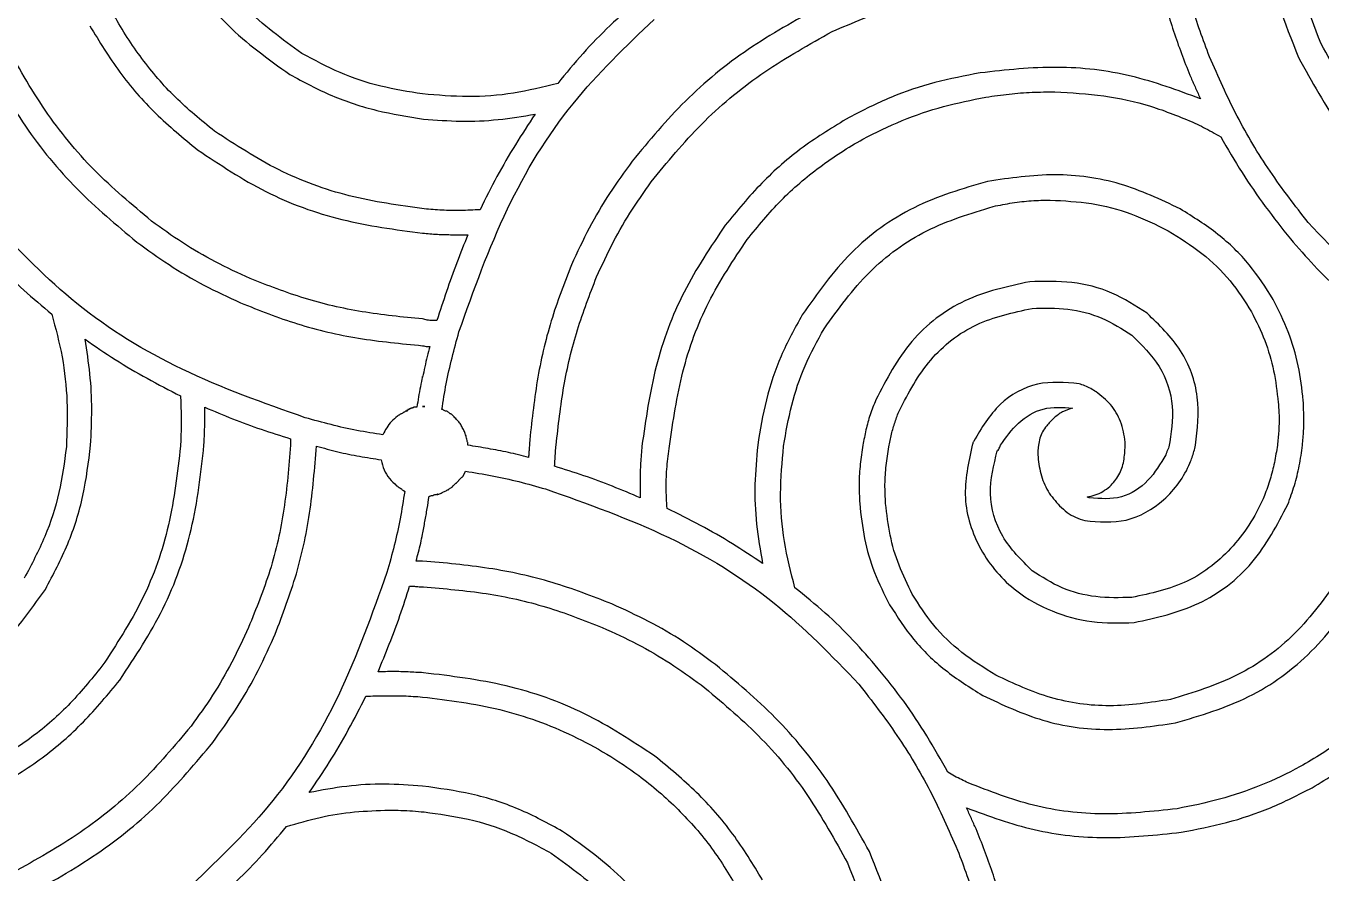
# Model space of a CAD drawing. Extents: x 0 to 371, y 0 to 260.
# Drawn here: x 301.25 to 343.59, y 137.81 to 165.5 of the extents above; entities that cross this region are included whole.
import ezdxf

# ---------------------------------------------------------------- set-up
doc = ezdxf.new("R2010")
doc.units = 0
doc.layers.add('Layer_1', color=7, linetype='CONTINUOUS')

msp = doc.modelspace()

# ---------------------------------------------------------------- linework, layer by layer
at = {"layer": 'Layer_1', "color": 7}
for points in [[(334.885502, 163.340108)], [(334.736145, 159.803888)], [(307.101659, 153.034793)], [(313.691954, 152.916972)], [(314.219057, 153.061664), (314.298644, 153.061664), (314.219057, 153.061664)], [(310.753121, 151.765103)], [(314.719278, 150.194655)], [(313.795829, 147.187605)], [(313.293015, 143.605911)], [(313.133842, 139.865571)]]:
    msp.add_lwpolyline(points, close=True, dxfattribs=at)
for points in [[(314.219057, 154.014061), (314.219057, 154.040416)], [(313.875416, 153.008438), (313.848534, 153.008438)], [(314.03406, 153.034793), (313.980826, 153.034793), (313.954474, 153.034793), (313.928121, 153.034793)], [(314.880515, 152.955728), (314.854163, 152.955728)], [(315.251038, 152.7175), (315.171451, 152.797081)], [(309.906666, 152.003331), (309.906666, 151.791458)], [(315.700618, 151.791458), (315.700618, 151.844168)], [(337.185102, 151.765103), (337.185102, 151.897395)], [(315.409682, 150.653543), (315.489269, 150.733125)], [(315.541974, 150.785835), (315.62156, 150.944998), (315.62156, 150.944998)], [(315.039159, 150.33625), (315.066041, 150.33625)], [(315.224685, 150.468541), (315.303743, 150.548123)], [(314.430935, 150.124377), (314.457288, 150.124377)], [(314.695519, 150.177603), (314.721871, 150.177603)], [(314.219057, 148.00771), (314.007708, 148.00771)]]:
    msp.add_lwpolyline(points, dxfattribs=at)
for points, knots in [([(343.587807, 164.914688), (343.15978, 166.017376), (342.278472, 168.287812), (341.958277, 172.017907), (342.356261, 174.494428), (342.555826, 175.736249)], [0, 0, 0, 0, 3.536436, 7.281531, 11.048228, 11.048228, 11.048228, 11.048228]), ([(341.629784, 175.498021), (341.45462, 174.234799), (341.104922, 171.712898), (341.490679, 167.918044), (342.401646, 165.599388), (342.847291, 164.465103)], [0, 0, 0, 0, 3.819313, 7.624886, 11.269527, 11.269527, 11.269527, 11.269527]), ([(307.419477, 162.057498), (306.980915, 162.414932), (306.11022, 163.124563), (305.017039, 164.411996), (304.149599, 165.749051), (303.504316, 167.11522), (303.041908, 168.46532), (302.855913, 169.396913), (302.762916, 169.862706)], [0, 0, 0, 0, 1.694249, 3.363668, 5.041545, 6.462668, 7.886398, 9.310103, 9.310103, 9.310103, 9.310103]), ([(305.514159, 169.968126), (305.756222, 169.151047), (306.238541, 167.522985), (307.778637, 165.406537), (309.173303, 164.412911), (309.879784, 163.909581)], [0, 0, 0, 0, 2.544135, 5.069289, 7.661578, 7.661578, 7.661578, 7.661578]), ([(310.276659, 164.597394), (309.63493, 165.061066), (308.36752, 165.976813), (306.961325, 167.904225), (306.508469, 169.385211), (306.281557, 170.127289)], [0, 0, 0, 0, 2.366487, 4.673791, 6.990992, 6.990992, 6.990992, 6.990992]), ([(339.936874, 164.491458), (339.731104, 165.045939), (339.311591, 166.17638), (338.892924, 167.980108), (338.743152, 169.226275), (338.666662, 169.862706)], [0, 0, 0, 0, 1.773057, 3.614801, 5.537177, 5.537177, 5.537177, 5.537177]), ([(327.606868, 165.311563), (328.277488, 165.598605), (329.652149, 166.186996), (331.89635, 166.670409), (333.446038, 166.755267), (334.231796, 166.798294)], [0, 0, 0, 0, 2.184859, 4.478604, 6.837891, 6.837891, 6.837891, 6.837891]), ([(321.283749, 166.343541), (320.968849, 166.069174), (320.334253, 165.51626), (319.450064, 164.60438), (318.909224, 163.947597), (318.637916, 163.618127)], [0, 0, 0, 0, 1.252638, 2.524357, 3.804463, 3.804463, 3.804463, 3.804463]), ([(327.18364, 166.105313), (326.396332, 165.668151), (324.833714, 164.800491), (322.755583, 163.107852), (321.630469, 161.751589), (321.071871, 161.07823)], [0, 0, 0, 0, 2.69884, 5.356549, 7.977116, 7.977116, 7.977116, 7.977116]), ([(338.454784, 166.343541), (338.527236, 166.096493), (338.672285, 165.6019), (338.914851, 164.867611), (339.10222, 164.387269), (339.195829, 164.147293)], [0, 0, 0, 0, 0.772356, 1.546262, 2.318911, 2.318911, 2.318911, 2.318911]), ([(315.409682, 155.495625), (315.891713, 156.856125), (316.82484, 159.489814), (318.960369, 163.00879), (320.862585, 164.826172), (321.786034, 165.708438)], [0, 0, 0, 0, 4.325799, 8.373985, 12.193381, 12.193381, 12.193381, 12.193381]), ([(303.344788, 165.497081), (303.656133, 164.984485), (304.277721, 163.961105), (305.471193, 162.598632), (306.397922, 161.833514), (306.863958, 161.44875)], [0, 0, 0, 0, 1.797007, 3.587658, 5.399076, 5.399076, 5.399076, 5.399076]), ([(321.786034, 160.522708), (322.318542, 161.162872), (323.392392, 162.453822), (325.374129, 164.061589), (326.859548, 164.893184), (327.606868, 165.311563)], [0, 0, 0, 0, 2.494016, 5.029417, 7.596492, 7.596492, 7.596492, 7.596492]), ([(305.355515, 159.12021), (304.716026, 159.657335), (303.429632, 160.737814), (301.816112, 162.713237), (300.984842, 164.195417), (300.566663, 164.941043)], [0, 0, 0, 0, 2.501839, 5.032693, 7.594724, 7.594724, 7.594724, 7.594724]), ([(348.376659, 159.093855), (347.73717, 159.63098), (346.450776, 160.711459), (344.837256, 162.686882), (344.005986, 164.169062), (343.587807, 164.914688)], [0, 0, 0, 0, 2.501839, 5.032693, 7.594724, 7.594724, 7.594724, 7.594724]), ([(299.8525, 164.544168), (300.291479, 163.756626), (301.162874, 162.193321), (302.861106, 160.121487), (304.210995, 158.99188), (304.879583, 158.432396)], [0, 0, 0, 0, 2.701851, 5.363294, 7.97507, 7.97507, 7.97507, 7.97507]), ([(314.219057, 163.274478), (313.760161, 163.347014), (312.839968, 163.492467), (311.506845, 163.934595), (310.686118, 164.376786), (310.276659, 164.597394)], [0, 0, 0, 0, 1.392508, 2.792301, 4.185936, 4.185936, 4.185936, 4.185936]), ([(343.164579, 159.0675), (342.739167, 159.618343), (341.885016, 160.724337), (340.799555, 162.543064), (340.226219, 163.837963), (339.936874, 164.491458)], [0, 0, 0, 0, 2.086878, 4.190078, 6.332926, 6.332926, 6.332926, 6.332926]), ([(342.847291, 164.465103), (343.28627, 163.677561), (344.157665, 162.114256), (345.855898, 160.042422), (347.205787, 158.912815), (347.874374, 158.353331)], [0, 0, 0, 0, 2.701851, 5.363294, 7.97507, 7.97507, 7.97507, 7.97507]), ([(309.879784, 163.909581), (310.332949, 163.66602), (311.240211, 163.178395), (312.718029, 162.697873), (313.73611, 162.535567), (314.245409, 162.454373)], [0, 0, 0, 0, 1.541296, 3.085767, 4.63181, 4.63181, 4.63181, 4.63181]), ([(332.448954, 163.962291), (331.950595, 163.867183), (330.956336, 163.677437), (329.511808, 163.195382), (328.612432, 162.736458), (328.162916, 162.507083)], [0, 0, 0, 0, 1.521204, 3.034896, 4.547432, 4.547432, 4.547432, 4.547432]), ([(339.645409, 163.115831), (338.898764, 163.391468), (337.388761, 163.948912), (334.929691, 164.236925), (333.285079, 164.054856), (332.448954, 163.962291)], [0, 0, 0, 0, 2.38238, 4.818087, 7.337059, 7.337059, 7.337059, 7.337059]), ([(339.195829, 164.147293), (339.241753, 164.032353), (339.334155, 163.801081), (339.48741, 163.458617), (339.592626, 163.230347), (339.645409, 163.115831)], [0, 0, 0, 0, 0.371288, 0.747068, 1.125364, 1.125364, 1.125364, 1.125364]), ([(318.637916, 163.618127), (318.156776, 163.49813), (317.194748, 163.258199), (315.70278, 163.147623), (314.714085, 163.232154), (314.219057, 163.274478)], [0, 0, 0, 0, 1.485886, 2.970996, 4.460205, 4.460205, 4.460205, 4.460205]), ([(324.828743, 158.511978), (325.186218, 158.950545), (325.895951, 159.82128), (327.183622, 160.914387), (328.520762, 161.78179), (329.886815, 162.427117), (331.23673, 162.889566), (332.168202, 163.075548), (332.633951, 163.168541)], [0, 0, 0, 0, 1.694337, 3.363945, 5.041935, 6.462936, 7.88643, 9.310003, 9.310003, 9.310003, 9.310003]), ([(332.633951, 163.168541), (332.886197, 163.205346), (333.38693, 163.278408), (334.139107, 163.336183), (334.637866, 163.338806), (334.885502, 163.340108)], [0, 0, 0, 0, 0.764627, 1.517858, 2.260628, 2.260628, 2.260628, 2.260628]), ([(334.885502, 163.340108), (335.419082, 163.312233), (336.475106, 163.257066), (338.021601, 162.917754), (338.982776, 162.519824), (339.460412, 162.322081)], [0, 0, 0, 0, 1.601453, 3.169482, 4.718373, 4.718373, 4.718373, 4.718373]), ([(314.245409, 162.454373), (314.65274, 162.422637), (315.467121, 162.359188), (316.692691, 162.411567), (317.496135, 162.545979), (317.896871, 162.613019)], [0, 0, 0, 0, 1.225053, 2.44926, 3.667472, 3.667472, 3.667472, 3.667472]), ([(317.896871, 162.613019), (317.679538, 162.282412), (317.24236, 161.617377), (316.637562, 160.577184), (316.278444, 159.854748), (316.097493, 159.49073)], [0, 0, 0, 0, 1.186836, 2.387386, 3.606692, 3.606692, 3.606692, 3.606692]), ([(328.162916, 162.507083), (327.650319, 162.195738), (326.62694, 161.574151), (325.264463, 160.380682), (324.499344, 159.453954), (324.114579, 158.987918)], [0, 0, 0, 0, 1.797008, 3.587658, 5.399077, 5.399077, 5.399077, 5.399077]), ([(339.460412, 162.322081), (339.55564, 162.276343), (339.746153, 162.18484), (340.024943, 162.028259), (340.212116, 161.924504), (340.306867, 161.87198)], [0, 0, 0, 0, 0.31684, 0.633875, 0.958906, 0.958906, 0.958906, 0.958906]), ([(314.272291, 159.517085), (313.450792, 159.631178), (311.814513, 159.85843), (309.474435, 160.713706), (308.10252, 161.610838), (307.419477, 162.057498)], [0, 0, 0, 0, 2.48431, 4.948301, 7.391439, 7.391439, 7.391439, 7.391439]), ([(340.306867, 161.87198), (340.533994, 161.480968), (340.986628, 160.701729), (341.749425, 159.589456), (342.305512, 158.887993), (342.582707, 158.538333)], [0, 0, 0, 0, 1.356264, 2.702864, 4.041269, 4.041269, 4.041269, 4.041269]), ([(306.863958, 161.44875), (307.592395, 160.9633), (309.054813, 159.988705), (311.571459, 159.072712), (313.332144, 158.840372), (314.219057, 158.723335)], [0, 0, 0, 0, 2.619891, 5.259719, 7.939247, 7.939247, 7.939247, 7.939247]), ([(321.071871, 161.07823), (320.820303, 160.730596), (320.311084, 160.026923), (319.6462, 158.893698), (319.274215, 158.093522), (319.087496, 157.691873)], [0, 0, 0, 0, 1.286898, 2.604908, 3.933251, 3.933251, 3.933251, 3.933251]), ([(319.907598, 157.294998), (320.083482, 157.676893), (320.433375, 158.436613), (321.062557, 159.5169), (321.545745, 160.188648), (321.786034, 160.522708)], [0, 0, 0, 0, 1.260922, 2.508408, 3.742494, 3.742494, 3.742494, 3.742494]), ([(338.983951, 159.517085), (338.340077, 159.820846), (337.044429, 160.432094), (334.8598, 160.733584), (333.417296, 160.523237), (332.687185, 160.416771)], [0, 0, 0, 0, 2.127628, 4.281359, 6.488658, 6.488658, 6.488658, 6.488658]), ([(332.687185, 160.416771), (331.868407, 160.174517), (330.237167, 159.691877), (328.113836, 158.157496), (327.126892, 156.758271), (326.628121, 156.051146)], [0, 0, 0, 0, 2.549795, 5.079919, 7.66497, 7.66497, 7.66497, 7.66497]), ([(327.342284, 155.601561), (327.805956, 156.243291), (328.721704, 157.510702), (330.649117, 158.916898), (332.130104, 159.369754), (332.872182, 159.596666)], [0, 0, 0, 0, 2.366487, 4.673793, 6.990996, 6.990996, 6.990996, 6.990996]), ([(332.872182, 159.596666), (333.078786, 159.638656), (333.489956, 159.72222), (334.113635, 159.79145), (334.529244, 159.799754), (334.736145, 159.803888)], [0, 0, 0, 0, 0.632296, 1.258351, 1.878988, 1.878988, 1.878988, 1.878988]), ([(334.736145, 159.803888), (335.18594, 159.780402), (336.081106, 159.733661), (337.390175, 159.395852), (338.188486, 159.000375), (338.587076, 158.802916)], [0, 0, 0, 0, 1.349255, 2.685238, 4.017439, 4.017439, 4.017439, 4.017439]), ([(316.097493, 159.49073), (315.886924, 159.478262), (315.471858, 159.453687), (314.862155, 159.468676), (314.465171, 159.501256), (314.272291, 159.517085)], [0, 0, 0, 0, 0.63259, 1.246939, 1.827502, 1.827502, 1.827502, 1.827502]), ([(342.026659, 156.553958), (341.777869, 156.942303), (341.271426, 157.732828), (340.228194, 158.736765), (339.403955, 159.253681), (338.983951, 159.517085)], [0, 0, 0, 0, 1.380369, 2.809918, 4.295238, 4.295238, 4.295238, 4.295238]), ([(310.382599, 152.691145), (309.022098, 153.173176), (306.38841, 154.106303), (302.869435, 156.241834), (301.052054, 158.14405), (300.169788, 159.0675)], [0, 0, 0, 0, 4.325799, 8.373984, 12.193381, 12.193381, 12.193381, 12.193381]), ([(308.583749, 157.241771), (308.201813, 157.417661), (307.441981, 157.76758), (306.36148, 158.396695), (305.689618, 158.879915), (305.355515, 159.12021)], [0, 0, 0, 0, 1.261045, 2.508749, 3.742947, 3.742947, 3.742947, 3.742947]), ([(324.114579, 158.987918), (323.635854, 158.274462), (322.672678, 156.839016), (321.76064, 154.368036), (321.513537, 152.636605), (321.389159, 151.765103)], [0, 0, 0, 0, 2.571407, 5.173575, 7.810765, 7.810765, 7.810765, 7.810765]), ([(338.587076, 158.802916), (338.964906, 158.567539), (339.70536, 158.106259), (340.640971, 157.210065), (341.091727, 156.503258), (341.312496, 156.157083)], [0, 0, 0, 0, 1.333713, 2.613748, 3.842469, 3.842469, 3.842469, 3.842469]), ([(353.37739, 152.691145), (352.01689, 153.173176), (349.383201, 154.106303), (345.864226, 156.241834), (344.046845, 158.14405), (343.164579, 159.0675)], [0, 0, 0, 0, 4.325799, 8.373984, 12.193381, 12.193381, 12.193381, 12.193381]), ([(299.561035, 158.564688), (299.815591, 158.269478), (300.327915, 157.675335), (301.180214, 156.846637), (301.792312, 156.335604), (302.101458, 156.077502)], [0, 0, 0, 0, 1.169027, 2.352798, 3.56077, 3.56077, 3.56077, 3.56077]), ([(304.879583, 158.432396), (305.227216, 158.180828), (305.930887, 157.67161), (307.064109, 157.006725), (307.864283, 156.63474), (308.265932, 156.448021)], [0, 0, 0, 0, 1.286896, 2.604903, 3.933244, 3.933244, 3.933244, 3.933244]), ([(314.219057, 158.723335), (314.380305, 158.709093), (314.706289, 158.680302), (315.20086, 158.671016), (315.533396, 158.670755), (315.700618, 158.670625)], [0, 0, 0, 0, 0.485488, 0.981473, 1.483178, 1.483178, 1.483178, 1.483178]), ([(315.700618, 158.670625), (315.577313, 158.365254), (315.330008, 157.752792), (314.995036, 156.816352), (314.789088, 156.184067), (314.685703, 155.86666)], [0, 0, 0, 0, 0.987898, 1.981365, 2.982812, 2.982812, 2.982812, 2.982812]), ([(322.288848, 151.765103), (322.407675, 152.58119), (322.643124, 154.198227), (323.48776, 156.507146), (324.383521, 157.846351), (324.828743, 158.511978)], [0, 0, 0, 0, 2.47089, 4.895948, 7.292381, 7.292381, 7.292381, 7.292381]), ([(342.582707, 158.538333), (342.837224, 158.243129), (343.349448, 157.649022), (344.201493, 156.820244), (344.813494, 156.309242), (345.122601, 156.051146)], [0, 0, 0, 0, 1.168936, 2.352525, 3.560392, 3.560392, 3.560392, 3.560392]), ([(319.087496, 157.691873), (318.851921, 157.0836), (318.374193, 155.850066), (317.924813, 153.881851), (317.783517, 152.529746), (317.711874, 151.844168)], [0, 0, 0, 0, 1.955079, 3.964759, 6.031876, 6.031876, 6.031876, 6.031876]), ([(314.219057, 155.918855), (313.557673, 155.983503), (312.251908, 156.111137), (310.355159, 156.548635), (309.167872, 157.01321), (308.583749, 157.241771)], [0, 0, 0, 0, 1.992575, 3.933927, 5.81399, 5.81399, 5.81399, 5.81399]), ([(318.584682, 151.791458), (318.656399, 152.43558), (318.798113, 153.708379), (319.236782, 155.558426), (319.686191, 156.72183), (319.907598, 157.294998)], [0, 0, 0, 0, 1.943386, 3.84017, 5.682105, 5.682105, 5.682105, 5.682105]), ([(334.062807, 157.135835), (333.338563, 156.979392), (331.898013, 156.66822), (330.066529, 155.265124), (329.382743, 153.943661), (329.035723, 153.273021)], [0, 0, 0, 0, 2.205182, 4.386198, 6.633616, 6.633616, 6.633616, 6.633616]), ([(337.899265, 156.104373), (337.525505, 156.346377), (336.773628, 156.833208), (335.435856, 157.174787), (334.524709, 157.148939), (334.062807, 157.135835)], [0, 0, 0, 0, 1.329544, 2.674592, 4.057536, 4.057536, 4.057536, 4.057536]), ([(308.265932, 156.448021), (308.880924, 156.203385), (310.133433, 155.705151), (312.138932, 155.244204), (313.520331, 155.112604), (314.219057, 155.046039)], [0, 0, 0, 0, 1.983616, 4.039886, 6.144507, 6.144507, 6.144507, 6.144507]), ([(329.803121, 152.929373), (330.10609, 153.505465), (330.704002, 154.642387), (332.274461, 155.864873), (333.51888, 156.130119), (334.142393, 156.263019)], [0, 0, 0, 0, 1.939308, 3.827233, 5.723084, 5.723084, 5.723084, 5.723084]), ([(334.142393, 156.263019), (334.534254, 156.272452), (335.306912, 156.291052), (336.440047, 156.001917), (337.079011, 155.592893), (337.396451, 155.389688)], [0, 0, 0, 0, 1.173203, 2.313282, 3.438883, 3.438883, 3.438883, 3.438883]), ([(343.005935, 153.246666), (342.962178, 153.630533), (342.874843, 154.396702), (342.537429, 155.512173), (342.197394, 156.20572), (342.026659, 156.553958)], [0, 0, 0, 0, 1.157469, 2.310221, 3.472748, 3.472748, 3.472748, 3.472748]), ([(302.101458, 156.077502), (302.22509, 155.612982), (302.473735, 154.678753), (302.630716, 153.217438), (302.595297, 152.235278), (302.57739, 151.738748)], [0, 0, 0, 0, 1.440707, 2.897516, 4.387021, 4.387021, 4.387021, 4.387021]), ([(314.685703, 155.86666), (314.633885, 155.866797), (314.530039, 155.867069), (314.37249, 155.877305), (314.270588, 155.9049), (314.219057, 155.918855)], [0, 0, 0, 0, 0.155544, 0.311722, 0.471492, 0.471492, 0.471492, 0.471492]), ([(326.628121, 156.051146), (326.384774, 155.609178), (325.898772, 154.726499), (325.41552, 153.284431), (325.253889, 152.289778), (325.172913, 151.791458)], [0, 0, 0, 0, 1.511541, 3.018784, 4.532059, 4.532059, 4.532059, 4.532059]), ([(339.486765, 151.791458), (339.545084, 152.318558), (339.662842, 153.382884), (339.087311, 154.967645), (338.297986, 155.722875), (337.899265, 156.104373)], [0, 0, 0, 0, 1.577662, 3.185635, 4.827022, 4.827022, 4.827022, 4.827022]), ([(341.312496, 156.157083), (341.465671, 155.846121), (341.770404, 155.227482), (342.066301, 154.226617), (342.145786, 153.539925), (342.185832, 153.193956)], [0, 0, 0, 0, 1.038791, 2.066606, 3.110242, 3.110242, 3.110242, 3.110242]), ([(314.854163, 152.955728), (314.896452, 153.238634), (314.981526, 153.807765), (315.178619, 154.653237), (315.332412, 155.213921), (315.409682, 155.495625)], [0, 0, 0, 0, 0.857836, 1.725739, 2.602111, 2.602111, 2.602111, 2.602111]), ([(326.019368, 151.765103), (326.097066, 152.212686), (326.25239, 153.107435), (326.685862, 154.40699), (327.123449, 155.203321), (327.342284, 155.601561)], [0, 0, 0, 0, 1.361992, 2.72271, 4.08394, 4.08394, 4.08394, 4.08394]), ([(337.396451, 155.389688), (337.725358, 155.069118), (338.382384, 154.428747), (338.831863, 153.076532), (338.686068, 152.181454), (338.613957, 151.738748)], [0, 0, 0, 0, 1.365455, 2.727631, 4.060704, 4.060704, 4.060704, 4.060704]), ([(303.37114, 151.791458), (303.388674, 152.181008), (303.423669, 152.958482), (303.367481, 154.119636), (303.246245, 154.880308), (303.186144, 155.257396)], [0, 0, 0, 0, 1.169544, 2.334211, 3.479162, 3.479162, 3.479162, 3.479162]), ([(303.186144, 155.257396), (303.51203, 155.032434), (304.170561, 154.577844), (305.217471, 153.96658), (305.942343, 153.593476), (306.307909, 153.405313)], [0, 0, 0, 0, 1.187644, 2.399922, 3.633324, 3.633324, 3.633324, 3.633324]), ([(314.219057, 155.046039), (314.245364, 155.038901), (314.297386, 155.024786), (314.377814, 155.019411), (314.430833, 155.019249), (314.457288, 155.019168)], [0, 0, 0, 0, 0.081581, 0.16132, 0.240729, 0.240729, 0.240729, 0.240729]), ([(314.457288, 155.019168), (314.425244, 154.911162), (314.360485, 154.692882), (314.293178, 154.354805), (314.243901, 154.128273), (314.219057, 154.014061)], [0, 0, 0, 0, 0.337793, 0.682676, 1.033368, 1.033368, 1.033368, 1.033368]), ([(314.219057, 154.040416), (314.194447, 153.92819), (314.145799, 153.70634), (314.086547, 153.370544), (314.051638, 153.147234), (314.03406, 153.034793)], [0, 0, 0, 0, 0.344646, 0.681296, 1.02272, 1.02272, 1.02272, 1.02272]), ([(335.676659, 153.802188), (335.218656, 153.842333), (334.291426, 153.923608), (332.977667, 153.184726), (332.488878, 152.352484), (332.237076, 151.92375)], [0, 0, 0, 0, 1.356337, 2.745907, 4.222353, 4.222353, 4.222353, 4.222353]), ([(336.232707, 153.537605), (336.175429, 153.573199), (336.058026, 153.646156), (335.872318, 153.736645), (335.74091, 153.780665), (335.676659, 153.802188)], [0, 0, 0, 0, 0.202268, 0.414583, 0.617713, 0.617713, 0.617713, 0.617713]), ([(306.307909, 153.405313), (306.314955, 153.220481), (306.328967, 152.852884), (306.329234, 152.305766), (306.314967, 151.944056), (306.307909, 151.765103)], [0, 0, 0, 0, 0.554872, 1.103538, 1.64078, 1.64078, 1.64078, 1.64078]), ([(329.035723, 153.273021), (328.970471, 153.112814), (328.840431, 152.793537), (328.70303, 152.29593), (328.6426, 151.959203), (328.612496, 151.791458)], [0, 0, 0, 0, 0.518626, 1.033568, 1.544745, 1.544745, 1.544745, 1.544745]), ([(337.185102, 151.897395), (337.148347, 152.123596), (337.076919, 152.56319), (336.734524, 153.142814), (336.398684, 153.407027), (336.232707, 153.537605)], [0, 0, 0, 0, 0.68361, 1.328512, 1.958659, 1.958659, 1.958659, 1.958659]), ([(342.979582, 151.791458), (342.993767, 151.950413), (343.022271, 152.269834), (343.026769, 152.755947), (343.012936, 153.081762), (343.005935, 153.246666)], [0, 0, 0, 0, 0.478603, 0.961761, 1.456911, 1.456911, 1.456911, 1.456911]), ([(307.075307, 151.791458), (307.082429, 151.926314), (307.096874, 152.1998), (307.101457, 152.614462), (307.101592, 152.894031), (307.101659, 153.034793)], [0, 0, 0, 0, 0.405088, 0.821518, 1.243819, 1.243819, 1.243819, 1.243819]), ([(307.101659, 153.034793), (307.403788, 152.905884), (308.010822, 152.646879), (308.946701, 152.301993), (309.584953, 152.103422), (309.906666, 152.003331)], [0, 0, 0, 0, 0.98535, 1.979763, 2.99043, 2.99043, 2.99043, 2.99043]), ([(313.848534, 153.008438), (313.842406, 153.001904), (313.832819, 152.991682), (313.814635, 152.980339), (313.791447, 152.986612), (313.780283, 152.96453), (313.762407, 152.953773), (313.738426, 152.961904), (313.74015, 152.935812), (313.726363, 152.929744), (313.710365, 152.930759), (313.719265, 152.911403), (313.707259, 152.901486), (313.687803, 152.896711), (313.690246, 152.908616), (313.690794, 152.912795), (313.693434, 152.920709), (313.683613, 152.907868), (313.675812, 152.903947), (313.655484, 152.903197), (313.639709, 152.880352), (313.608323, 152.870867), (313.583158, 152.847714), (313.550717, 152.827878), (313.51176, 152.819027), (313.479379, 152.799002), (313.453895, 152.776379), (313.423696, 152.764437), (313.407464, 152.750934), (313.398954, 152.743855)], [0, 0, 0, 0, 0.026975, 0.0422, 0.061767, 0.088741, 0.103966, 0.123534, 0.143389, 0.158014, 0.165048, 0.183798, 0.193605, 0.212229, 0.218773, 0.223123, 0.226892, 0.237, 0.247422, 0.259728, 0.292667, 0.322516, 0.355455, 0.393988, 0.435292, 0.473825, 0.506843, 0.536806, 0.569824, 0.569824, 0.569824, 0.569824]), ([(313.691954, 152.916972), (313.694075, 152.91901), (313.698383, 152.923149), (313.704948, 152.928406), (313.723566, 152.929754), (313.702736, 152.929334), (313.69441, 152.924953), (313.692752, 152.919564), (313.691954, 152.916972)], [0, 0, 0, 0, 0.008648, 0.017561, 0.028082, 0.042147, 0.050448, 0.05814, 0.05814, 0.05814, 0.05814]), ([(313.928121, 153.034793), (313.922046, 153.028133), (313.912543, 153.017713), (313.893906, 153.007438), (313.882072, 153.008078), (313.875416, 153.008438)], [0, 0, 0, 0, 0.026975, 0.0422, 0.061767, 0.061767, 0.061767, 0.061767]), ([(315.012807, 152.902502), (314.997106, 152.904039), (314.966363, 152.90705), (314.924247, 152.931768), (314.89586, 152.947321), (314.880515, 152.955728)], [0, 0, 0, 0, 0.046733, 0.091501, 0.144175, 0.144175, 0.144175, 0.144175]), ([(315.171451, 152.797081), (315.16888, 152.799369), (315.160534, 152.806797), (315.144319, 152.819436), (315.112747, 152.820354), (315.091788, 152.853317), (315.055613, 152.878462), (315.028023, 152.893956), (315.012807, 152.902502)], [0, 0, 0, 0, 0.010358, 0.033621, 0.059946, 0.098027, 0.14052, 0.192772, 0.192772, 0.192772, 0.192772]), ([(329.458951, 151.738748), (329.487038, 151.877273), (329.542456, 152.150593), (329.653405, 152.550097), (329.753526, 152.803733), (329.803121, 152.929373)], [0, 0, 0, 0, 0.424009, 0.836601, 1.241602, 1.241602, 1.241602, 1.241602]), ([(333.110412, 151.791458), (333.28918, 152.045568), (333.647337, 152.55467), (334.497854, 153.075624), (335.140009, 153.031029), (335.46531, 153.008438)], [0, 0, 0, 0, 0.929904, 1.863036, 2.821041, 2.821041, 2.821041, 2.821041]), ([(335.46531, 153.008438), (335.354142, 152.971638), (335.131699, 152.898003), (334.847764, 152.686705), (334.69447, 152.512896), (334.618326, 152.426561)], [0, 0, 0, 0, 0.349449, 0.699236, 1.044465, 1.044465, 1.044465, 1.044465]), ([(342.185832, 153.193956), (342.198284, 153.035616), (342.223018, 152.721095), (342.206728, 152.251962), (342.174761, 151.94385), (342.158951, 151.791458)], [0, 0, 0, 0, 0.476166, 0.945834, 1.405464, 1.405464, 1.405464, 1.405464]), ([(312.922493, 152.135623), (312.639587, 152.177912), (312.070456, 152.262986), (311.224985, 152.460081), (310.664302, 152.613874), (310.382599, 152.691145)], [0, 0, 0, 0, 0.857836, 1.725738, 2.602109, 2.602109, 2.602109, 2.602109]), ([(313.398954, 152.743855), (313.332051, 152.687683), (313.198876, 152.575871), (313.038673, 152.367869), (312.961242, 152.213083), (312.922493, 152.135623)], [0, 0, 0, 0, 0.26155, 0.520623, 0.780151, 0.780151, 0.780151, 0.780151]), ([(315.515621, 152.373335), (315.494429, 152.415925), (315.451528, 152.502145), (315.355178, 152.612716), (315.286017, 152.682304), (315.251038, 152.7175)], [0, 0, 0, 0, 0.142151, 0.287778, 0.436809, 0.436809, 0.436809, 0.436809]), ([(334.618326, 152.426561), (334.570864, 152.363745), (334.477313, 152.23993), (334.389884, 152.020992), (334.365878, 151.868532), (334.353742, 151.791458)], [0, 0, 0, 0, 0.235411, 0.464016, 0.697737, 0.697737, 0.697737, 0.697737]), ([(315.700618, 151.844168), (315.698721, 151.855383), (315.694524, 151.880188), (315.680328, 151.914078), (315.667805, 151.990006), (315.643009, 152.099951), (315.589267, 152.242364), (315.540276, 152.329489), (315.515621, 152.373335)], [0, 0, 0, 0, 0.034037, 0.075285, 0.109322, 0.264269, 0.413077, 0.563837, 0.563837, 0.563837, 0.563837]), ([(302.57739, 151.738748), (302.510467, 151.238122), (302.376639, 150.237003), (301.911491, 148.787062), (301.438105, 147.896698), (301.201769, 147.452188)], [0, 0, 0, 0, 1.513457, 3.026512, 4.535004, 4.535004, 4.535004, 4.535004]), ([(301.88958, 147.081668), (302.148782, 147.569767), (302.667184, 148.545961), (303.166018, 150.140964), (303.302653, 151.24038), (303.37114, 151.791458)], [0, 0, 0, 0, 1.655746, 3.311481, 4.975488, 4.975488, 4.975488, 4.975488]), ([(306.307909, 151.765103), (306.208104, 150.900335), (306.009624, 149.180602), (305.150188, 146.714597), (304.209613, 145.281242), (303.741663, 144.568127)], [0, 0, 0, 0, 2.60739, 5.185224, 7.737562, 7.737562, 7.737562, 7.737562]), ([(304.323535, 144.118541), (304.824935, 144.877487), (305.832724, 146.40293), (306.762301, 149.030823), (306.970519, 150.867257), (307.075307, 151.791458)], [0, 0, 0, 0, 2.722229, 5.471545, 8.256934, 8.256934, 8.256934, 8.256934]), ([(309.906666, 151.791458), (309.848767, 151.092892), (309.734305, 149.711863), (309.288625, 147.70203), (308.78045, 146.45276), (308.530515, 145.838333)], [0, 0, 0, 0, 2.101917, 4.155385, 6.142815, 6.142815, 6.142815, 6.142815]), ([(309.350618, 145.494168), (309.602248, 146.144277), (310.11399, 147.466406), (310.575765, 149.579243), (310.693568, 151.031129), (310.753121, 151.765103)], [0, 0, 0, 0, 2.089227, 4.248873, 6.456838, 6.456838, 6.456838, 6.456838]), ([(310.753121, 151.765103), (310.984286, 151.699658), (311.447238, 151.568591), (312.155733, 151.426569), (312.631723, 151.352198), (312.869788, 151.315002)], [0, 0, 0, 0, 0.720513, 1.442967, 2.165843, 2.165843, 2.165843, 2.165843]), ([(317.684993, 151.394583), (317.465096, 151.451118), (317.027727, 151.563566), (316.363419, 151.684854), (315.921213, 151.755978), (315.700618, 151.791458)], [0, 0, 0, 0, 0.680934, 1.354363, 2.024705, 2.024705, 2.024705, 2.024705]), ([(317.711874, 151.844168), (317.710278, 151.793507), (317.707143, 151.694022), (317.689724, 151.544729), (317.686589, 151.445244), (317.684993, 151.394583)], [0, 0, 0, 0, 0.151997, 0.298481, 0.450478, 0.450478, 0.450478, 0.450478]), ([(318.531977, 151.103645), (318.539157, 151.182636), (318.553326, 151.338527), (318.562725, 151.56839), (318.577486, 151.718348), (318.584682, 151.791458)], [0, 0, 0, 0, 0.237922, 0.469539, 0.689887, 0.689887, 0.689887, 0.689887]), ([(321.389159, 151.765103), (321.373339, 151.579671), (321.341569, 151.207287), (321.320348, 150.642088), (321.331049, 150.263082), (321.336454, 150.071666)], [0, 0, 0, 0, 0.558295, 1.121167, 1.695522, 1.695522, 1.695522, 1.695522]), ([(322.209791, 149.727502), (322.197426, 149.956412), (322.172801, 150.412295), (322.19852, 151.094303), (322.258853, 151.542346), (322.288848, 151.765103)], [0, 0, 0, 0, 0.687529, 1.369243, 2.043301, 2.043301, 2.043301, 2.043301]), ([(325.172913, 151.791458), (325.134138, 151.36403), (325.056294, 150.505923), (325.109515, 149.208023), (325.257509, 148.355297), (325.331557, 147.928645)], [0, 0, 0, 0, 1.28672, 2.583227, 3.881496, 3.881496, 3.881496, 3.881496]), ([(326.38989, 147.134895), (326.261112, 147.635994), (326.002909, 148.640714), (325.876508, 150.205106), (325.971649, 151.244023), (326.019368, 151.765103)], [0, 0, 0, 0, 1.550462, 3.108725, 4.676749, 4.676749, 4.676749, 4.676749]), ([(328.612496, 151.791458), (328.580777, 151.586092), (328.516688, 151.171141), (328.474512, 150.533577), (328.495783, 150.104164), (328.506557, 149.886664)], [0, 0, 0, 0, 0.623306, 1.259418, 1.912297, 1.912297, 1.912297, 1.912297]), ([(329.353541, 149.886664), (329.342728, 150.095692), (329.321289, 150.510139), (329.364048, 151.1301), (329.427335, 151.535982), (329.458951, 151.738748)], [0, 0, 0, 0, 0.62747, 1.244105, 1.859682, 1.859682, 1.859682, 1.859682]), ([(332.184371, 151.791458), (332.058632, 151.219301), (331.805335, 150.066714), (332.373306, 148.317624), (333.457927, 147.049926), (334.780569, 146.32979), (336.098768, 145.959162), (337.01288, 145.984262), (337.476037, 145.99698)], [0, 0, 0, 0, 1.731203, 3.487438, 5.285215, 6.609014, 7.955642, 9.338713, 9.338713, 9.338713, 9.338713]), ([(332.237076, 151.92375), (332.22984, 151.91262), (332.213801, 151.887948), (332.204961, 151.840341), (332.191556, 151.808517), (332.184371, 151.791458)], [0, 0, 0, 0, 0.039475, 0.087503, 0.142996, 0.142996, 0.142996, 0.142996]), ([(334.142393, 147.690416), (333.787743, 148.040432), (333.084721, 148.734267), (332.652099, 150.208899), (332.888242, 151.14547), (333.004473, 151.606456)], [0, 0, 0, 0, 1.480056, 2.933913, 4.343137, 4.343137, 4.343137, 4.343137]), ([(333.004473, 151.606456), (333.020448, 151.625767), (333.052123, 151.664059), (333.081837, 151.729465), (333.101251, 151.771582), (333.110412, 151.791458)], [0, 0, 0, 0, 0.074841, 0.148402, 0.214137, 0.214137, 0.214137, 0.214137]), ([(334.353742, 151.791458), (334.346632, 151.756318), (334.332508, 151.686513), (334.327547, 151.579966), (334.327442, 151.509413), (334.32739, 151.474164)], [0, 0, 0, 0, 0.107401, 0.213354, 0.319138, 0.319138, 0.319138, 0.319138]), ([(335.862185, 149.330627), (336.32225, 149.289674), (337.253691, 149.206763), (338.53496, 149.959313), (339.150416, 150.811322), (339.375664, 151.395458), (339.435355, 151.590397), (339.46936, 151.72339), (339.486765, 151.791458)], [0, 0, 0, 0, 1.356338, 2.746027, 4.222582, 4.42197, 4.623, 4.833767, 4.833767, 4.833767, 4.833767]), ([(336.682287, 150.442186), (336.790346, 150.562194), (337.008225, 150.804165), (337.157345, 151.279246), (337.175856, 151.603265), (337.185102, 151.765103)], [0, 0, 0, 0, 0.479683, 0.967183, 1.45365, 1.45365, 1.45365, 1.45365]), ([(342.158951, 151.791458), (342.129455, 151.602056), (342.071204, 151.22801), (341.928775, 150.679334), (341.594143, 149.713773), (340.807636, 148.448671), (339.271198, 147.212737), (338.022226, 146.94915), (337.396451, 146.817085)], [0, 0, 0, 0, 0.574761, 1.135088, 1.697844, 3.637266, 5.525342, 7.421232, 7.421232, 7.421232, 7.421232]), ([(338.613957, 151.738748), (338.603155, 151.709876), (338.580655, 151.649736), (338.54132, 151.563176), (338.51882, 151.503036), (338.508018, 151.474164)], [0, 0, 0, 0, 0.092457, 0.192584, 0.285041, 0.285041, 0.285041, 0.285041]), ([(342.503121, 149.859793), (342.577326, 150.064746), (342.726608, 150.47706), (342.886171, 151.124191), (342.948163, 151.567022), (342.979582, 151.791458)], [0, 0, 0, 0, 0.653634, 1.314955, 1.994566, 1.994566, 1.994566, 1.994566]), ([(312.869788, 151.315002), (312.895724, 151.204534), (312.947057, 150.985893), (313.125428, 150.694086), (313.28998, 150.543934), (313.372602, 150.468541)], [0, 0, 0, 0, 0.338897, 0.670754, 1.005417, 1.005417, 1.005417, 1.005417]), ([(334.32739, 151.474164), (334.350586, 151.26966), (334.397151, 150.85912), (334.632933, 150.273922), (334.906074, 149.962269), (335.042082, 149.807083)], [0, 0, 0, 0, 0.616292, 1.237196, 1.85301, 1.85301, 1.85301, 1.85301]), ([(338.508018, 151.474164), (338.33591, 151.183111), (337.98975, 150.597715), (337.076519, 149.988583), (336.374633, 150.043822), (336.020829, 150.071666)], [0, 0, 0, 0, 1.011102, 2.033624, 3.072954, 3.072954, 3.072954, 3.072954]), ([(315.489269, 150.733125), (315.497267, 150.740067), (315.511198, 150.752158), (315.536338, 150.763451), (315.540173, 150.778685), (315.541974, 150.785835)], [0, 0, 0, 0, 0.032068, 0.055851, 0.07689, 0.07689, 0.07689, 0.07689]), ([(315.62156, 150.944998), (315.913061, 150.897205), (316.498685, 150.80119), (317.373908, 150.609996), (317.950796, 150.445411), (318.241041, 150.362605)], [0, 0, 0, 0, 0.886111, 1.780194, 2.685514, 2.685514, 2.685514, 2.685514]), ([(321.336454, 150.071666), (321.034367, 150.200605), (320.427438, 150.459659), (319.491804, 150.804903), (318.853651, 151.003525), (318.531977, 151.103645)], [0, 0, 0, 0, 0.985275, 1.979534, 2.990112, 2.990112, 2.990112, 2.990112]), ([(313.637185, 150.283539), (313.589581, 149.985816), (313.494569, 149.391588), (313.302904, 148.50758), (313.137659, 147.928252), (313.054784, 147.637706)], [0, 0, 0, 0, 0.904437, 1.805171, 2.71141, 2.71141, 2.71141, 2.71141]), ([(313.372602, 150.468541), (313.390586, 150.457935), (313.427507, 150.436158), (313.475757, 150.394221), (313.526096, 150.369965), (313.557298, 150.338553), (313.578094, 150.31305), (313.611678, 150.31805), (313.611325, 150.300229), (313.618498, 150.287115), (313.630333, 150.28485), (313.637185, 150.283539)], [0, 0, 0, 0, 0.062523, 0.128365, 0.190888, 0.227622, 0.260571, 0.288204, 0.295103, 0.309504, 0.329311, 0.329311, 0.329311, 0.329311]), ([(314.457288, 150.124377), (314.468099, 150.131366), (314.490184, 150.145642), (314.527127, 150.152672), (314.564985, 150.145125), (314.586519, 150.172421), (314.615752, 150.177676), (314.642065, 150.176356), (314.667109, 150.182266), (314.690895, 150.18832), (314.707942, 150.190521), (314.716286, 150.194364), (314.717862, 150.194924), (314.757561, 150.187282), (314.829905, 150.234755), (314.937015, 150.274373), (315.004429, 150.315211), (315.039159, 150.33625)], [0, 0, 0, 0, 0.038244, 0.078122, 0.111485, 0.143755, 0.170927, 0.197321, 0.222858, 0.247337, 0.271454, 0.273268, 0.275068, 0.2763, 0.392815, 0.506537, 0.627381, 0.627381, 0.627381, 0.627381]), ([(315.066041, 150.33625), (315.067302, 150.343143), (315.069481, 150.355048), (315.083023, 150.36187), (315.104515, 150.362872), (315.125713, 150.393899), (315.161781, 150.414998), (315.200024, 150.432093), (315.201341, 150.461337), (315.215419, 150.467606), (315.222418, 150.468313), (315.224685, 150.468541)], [0, 0, 0, 0, 0.019808, 0.034208, 0.041106, 0.083707, 0.131096, 0.173696, 0.193504, 0.207904, 0.214802, 0.214802, 0.214802, 0.214802]), ([(315.303743, 150.548123), (315.310881, 150.549989), (315.326091, 150.553966), (315.338658, 150.577781), (315.351017, 150.602781), (315.379903, 150.60575), (315.390448, 150.63188), (315.402666, 150.645642), (315.409682, 150.653543)], [0, 0, 0, 0, 0.021165, 0.045096, 0.077248, 0.098286, 0.122069, 0.154138, 0.154138, 0.154138, 0.154138]), ([(318.241041, 150.362605), (319.601879, 149.880472), (322.237778, 148.946597), (325.762267, 146.808902), (327.591321, 144.90938), (328.480204, 143.98625)], [0, 0, 0, 0, 4.326684, 8.38065, 12.213472, 12.213472, 12.213472, 12.213472]), ([(335.941242, 150.098022), (336.029508, 150.119334), (336.206976, 150.162185), (336.461632, 150.273429), (336.60849, 150.385746), (336.682287, 150.442186)], [0, 0, 0, 0, 0.272259, 0.547406, 0.82533, 0.82533, 0.82533, 0.82533]), ([(314.007708, 148.00771), (314.034079, 148.104667), (314.086694, 148.298115), (314.160562, 148.588543), (314.22862, 148.92409), (314.297217, 149.301054), (314.371791, 149.714906), (314.411434, 149.989366), (314.430935, 150.124377)], [0, 0, 0, 0, 0.301445, 0.601444, 0.898796, 1.32832, 1.75098, 2.160184, 2.160184, 2.160184, 2.160184]), ([(314.719278, 150.194655), (314.71877, 150.194537), (314.717743, 150.194297), (314.716201, 150.193964), (314.713501, 150.193484), (314.709664, 150.190394), (314.703184, 150.185285), (314.698442, 150.180532), (314.695519, 150.177603)], [0, 0, 0, 0, 0.001564, 0.003164, 0.004744, 0.009717, 0.017412, 0.029774, 0.029774, 0.029774, 0.029774]), ([(314.721871, 150.177603), (314.721802, 150.180626), (314.721692, 150.185418), (314.721612, 150.191558), (314.719896, 150.193835), (314.719278, 150.194655)], [0, 0, 0, 0, 0.009187, 0.014564, 0.01759, 0.01759, 0.01759, 0.01759]), ([(328.506557, 149.886664), (328.548653, 149.503), (328.632644, 148.737515), (328.960082, 147.617425), (329.309759, 146.927016), (329.485833, 146.579373)], [0, 0, 0, 0, 1.156642, 2.307722, 3.475186, 3.475186, 3.475186, 3.475186]), ([(330.226348, 146.923022), (330.073203, 147.234026), (329.768514, 147.852778), (329.472986, 148.853871), (329.393557, 149.540658), (329.353541, 149.886664)], [0, 0, 0, 0, 1.038855, 2.066837, 3.110585, 3.110585, 3.110585, 3.110585]), ([(336.020829, 150.071666), (336.011795, 150.073405), (335.993049, 150.077014), (335.969022, 150.092674), (335.950276, 150.096283), (335.941242, 150.098022)], [0, 0, 0, 0, 0.02738, 0.056815, 0.084195, 0.084195, 0.084195, 0.084195]), ([(325.331557, 147.928645), (325.005326, 148.146587), (324.344959, 148.587752), (323.301479, 149.187017), (322.575586, 149.5464), (322.209791, 149.727502)], [0, 0, 0, 0, 1.176781, 2.382078, 3.606441, 3.606441, 3.606441, 3.606441]), ([(335.042082, 149.807083), (335.122279, 149.733526), (335.279833, 149.589015), (335.558084, 149.424304), (335.760345, 149.361998), (335.862185, 149.330627)], [0, 0, 0, 0, 0.326004, 0.640466, 0.959372, 0.959372, 0.959372, 0.959372]), ([(337.476037, 145.99698), (338.200541, 146.155386), (339.642241, 146.470599), (341.466984, 147.877879), (342.155002, 149.193915), (342.503121, 149.859793)], [0, 0, 0, 0, 2.206856, 4.391448, 6.628866, 6.628866, 6.628866, 6.628866]), ([(320.410413, 146.605728), (319.765188, 146.855428), (318.458138, 147.361251), (316.371473, 147.81472), (314.942103, 147.94288), (314.219057, 148.00771)], [0, 0, 0, 0, 2.073311, 4.199965, 6.376966, 6.376966, 6.376966, 6.376966]), ([(313.054784, 147.637706), (312.572746, 146.277166), (311.639595, 143.643371), (309.504139, 140.124181), (307.601886, 138.306686), (306.678432, 137.424377)], [0, 0, 0, 0, 4.325923, 8.37432, 12.193813, 12.193813, 12.193813, 12.193813]), ([(337.396451, 146.817085), (337.00459, 146.807652), (336.231932, 146.789052), (335.098797, 147.078188), (334.459833, 147.487211), (334.142393, 147.690416)], [0, 0, 0, 0, 1.173203, 2.313282, 3.438883, 3.438883, 3.438883, 3.438883]), ([(344.19656, 147.478543), (343.737488, 146.836175), (342.828501, 145.564249), (340.89448, 144.163687), (339.410405, 143.710535), (338.666662, 143.483438)], [0, 0, 0, 0, 2.359118, 4.671189, 6.99391, 6.99391, 6.99391, 6.99391]), ([(295.830515, 142.716043), (296.647633, 142.958113), (298.275798, 143.440452), (300.392474, 144.980468), (301.386207, 146.37518), (301.88958, 147.081668)], [0, 0, 0, 0, 2.544261, 5.069618, 7.661991, 7.661991, 7.661991, 7.661991]), ([(312.763849, 144.383125), (312.887516, 144.685756), (313.136805, 145.2958), (313.492252, 146.227211), (313.694098, 146.86577), (313.795829, 147.187605)], [0, 0, 0, 0, 0.98081, 1.97712, 2.98951, 2.98951, 2.98951, 2.98951]), ([(313.795829, 147.187605), (313.848446, 147.186029), (313.951831, 147.182932), (314.101205, 147.166638), (314.198682, 147.162996), (314.245409, 147.16125)], [0, 0, 0, 0, 0.157863, 0.310181, 0.450424, 0.450424, 0.450424, 0.450424]), ([(314.245409, 147.16125), (314.932936, 147.103657), (316.289276, 146.990039), (318.259438, 146.55386), (319.489045, 146.074052), (320.093124, 145.838333)], [0, 0, 0, 0, 2.068679, 4.08105, 6.024423, 6.024423, 6.024423, 6.024423]), ([(329.11531, 144.489061), (328.842769, 144.803771), (328.293586, 145.437925), (327.386666, 146.32802), (326.724014, 146.864426), (326.38989, 147.134895)], [0, 0, 0, 0, 1.248723, 2.516232, 3.805337, 3.805337, 3.805337, 3.805337]), ([(332.951768, 144.277188), (332.573938, 144.512565), (331.833484, 144.973846), (330.897873, 145.87004), (330.447117, 146.576847), (330.226348, 146.923022)], [0, 0, 0, 0, 1.333713, 2.613748, 3.842469, 3.842469, 3.842469, 3.842469]), ([(338.825307, 142.716043), (339.642425, 142.958113), (341.270589, 143.440452), (343.387265, 144.980468), (344.380998, 146.37518), (344.884371, 147.081668)], [0, 0, 0, 0, 2.544261, 5.069618, 7.661991, 7.661991, 7.661991, 7.661991]), ([(323.797291, 144.621353), (323.450366, 144.877962), (322.750758, 145.39544), (321.611622, 146.052156), (320.811891, 146.420709), (320.410413, 146.605728)], [0, 0, 0, 0, 1.293786, 2.609047, 3.934959, 3.934959, 3.934959, 3.934959]), ([(329.485833, 146.579373), (329.734628, 146.190991), (330.241093, 145.400373), (331.284247, 144.396183), (332.108529, 143.879172), (332.528541, 143.61573)], [0, 0, 0, 0, 1.380479, 2.810201, 4.295596, 4.295596, 4.295596, 4.295596]), ([(308.530515, 145.838333), (308.354632, 145.456438), (308.004738, 144.696718), (307.375557, 143.61643), (306.892369, 142.944683), (306.652079, 142.610623)], [0, 0, 0, 0, 1.260922, 2.508408, 3.742494, 3.742494, 3.742494, 3.742494]), ([(320.093124, 145.838333), (320.475019, 145.662449), (321.234738, 145.312556), (322.315023, 144.683372), (322.98677, 144.200184), (323.320829, 143.959895)], [0, 0, 0, 0, 1.260922, 2.508405, 3.74249, 3.74249, 3.74249, 3.74249]), ([(307.366243, 142.081456), (307.617294, 142.433672), (308.123552, 143.143935), (308.79525, 144.281883), (309.164524, 145.087953), (309.350618, 145.494168)], [0, 0, 0, 0, 1.297333, 2.616146, 3.955941, 3.955941, 3.955941, 3.955941]), ([(303.741663, 144.568127), (303.38375, 144.130398), (302.673163, 143.261345), (301.391952, 142.156662), (300.436729, 141.577846), (299.95791, 141.287706)], [0, 0, 0, 0, 1.694236, 3.363681, 5.041599, 5.041599, 5.041599, 5.041599]), ([(314.245409, 144.35677), (314.080174, 144.36544), (313.751813, 144.382669), (313.257702, 144.399432), (312.929117, 144.388582), (312.763849, 144.383125)], [0, 0, 0, 0, 0.496425, 0.986507, 1.482446, 1.482446, 1.482446, 1.482446]), ([(321.812916, 141.631355), (321.062615, 142.124091), (319.554286, 143.114639), (316.962632, 144.026542), (315.154327, 144.246308), (314.245409, 144.35677)], [0, 0, 0, 0, 2.686193, 5.400056, 8.142673, 8.142673, 8.142673, 8.142673]), ([(328.824374, 138.509581), (328.385394, 139.297123), (327.514, 140.860428), (325.815767, 142.932262), (324.465878, 144.061869), (323.797291, 144.621353)], [0, 0, 0, 0, 2.701851, 5.363294, 7.97507, 7.97507, 7.97507, 7.97507]), ([(331.390621, 141.102188), (331.165388, 141.501509), (330.717495, 142.295589), (329.964591, 143.433352), (329.397864, 144.137828), (329.11531, 144.489061)], [0, 0, 0, 0, 1.375236, 2.734764, 4.086553, 4.086553, 4.086553, 4.086553]), ([(346.683749, 144.568127), (346.326279, 144.129596), (345.61657, 143.258952), (344.328832, 142.166088), (342.991667, 141.298854), (341.625666, 140.653393), (340.275791, 140.190644), (339.344294, 140.004591), (338.878541, 139.911563)], [0, 0, 0, 0, 1.694236, 3.363681, 5.041599, 6.462658, 7.886231, 9.309833, 9.309833, 9.309833, 9.309833]), ([(300.275727, 140.599377), (300.788285, 140.910715), (301.811564, 141.532276), (303.173795, 142.725825), (303.938811, 143.652513), (304.323535, 144.118541)], [0, 0, 0, 0, 1.796893, 3.587351, 5.398679, 5.398679, 5.398679, 5.398679]), ([(323.320829, 143.959895), (323.962639, 143.427253), (325.256718, 142.353289), (326.872922, 140.376615), (327.696249, 138.887047), (328.109682, 138.139061)], [0, 0, 0, 0, 2.498415, 5.037544, 7.598601, 7.598601, 7.598601, 7.598601]), ([(328.480204, 143.98625), (328.905616, 143.435407), (329.759767, 142.329412), (330.845228, 140.510685), (331.418564, 139.215787), (331.707909, 138.562292)], [0, 0, 0, 0, 2.086878, 4.190078, 6.332926, 6.332926, 6.332926, 6.332926]), ([(338.666662, 143.483438), (338.006344, 143.382229), (336.700497, 143.182077), (334.717965, 143.453987), (333.538746, 144.003606), (332.951768, 144.277188)], [0, 0, 0, 0, 1.997914, 3.951078, 5.88688, 5.88688, 5.88688, 5.88688]), ([(343.296871, 140.599377), (343.809467, 140.910721), (344.832847, 141.532309), (346.195324, 142.725778), (346.960442, 143.652506), (347.345207, 144.118541)], [0, 0, 0, 0, 1.797008, 3.587658, 5.399077, 5.399077, 5.399077, 5.399077]), ([(310.51489, 140.44073), (310.739328, 140.771239), (311.191007, 141.436384), (311.809044, 142.488192), (312.179415, 143.219192), (312.366974, 143.589375)], [0, 0, 0, 0, 1.19833, 2.411627, 3.656413, 3.656413, 3.656413, 3.656413]), ([(312.366974, 143.589375), (312.469039, 143.59334), (312.674103, 143.601307), (312.982842, 143.607257), (313.189467, 143.60636), (313.293015, 143.605911)], [0, 0, 0, 0, 0.306425, 0.615649, 0.926289, 0.926289, 0.926289, 0.926289]), ([(313.293015, 143.605911), (313.396573, 143.604146), (313.603281, 143.600623), (313.912121, 143.586927), (314.117017, 143.570968), (314.219057, 143.56302)], [0, 0, 0, 0, 0.310713, 0.620202, 0.927232, 0.927232, 0.927232, 0.927232]), ([(314.219057, 143.56302), (315.067839, 143.457668), (316.757334, 143.247966), (319.156652, 142.363249), (321.102379, 141.207306), (322.588789, 139.918971), (323.70975, 138.653981), (324.27945, 137.693183), (324.564159, 137.21302)], [0, 0, 0, 0, 2.558872, 5.093419, 7.607343, 9.305933, 10.979036, 12.650495, 12.650495, 12.650495, 12.650495]), ([(332.528541, 143.61573), (333.172415, 143.311969), (334.468063, 142.700721), (336.652692, 142.399231), (338.095195, 142.609578), (338.825307, 142.716043)], [0, 0, 0, 0, 2.127628, 4.281359, 6.488658, 6.488658, 6.488658, 6.488658]), ([(306.652079, 142.610623), (306.114949, 141.971097), (305.034446, 140.684615), (303.0591, 139.070829), (301.57688, 138.239469), (300.831246, 137.821252)], [0, 0, 0, 0, 2.50194, 5.032952, 7.595052, 7.595052, 7.595052, 7.595052]), ([(301.254474, 137.054373), (302.042015, 137.493353), (303.60532, 138.364747), (305.677153, 140.06298), (306.806759, 141.412869), (307.366243, 142.081456)], [0, 0, 0, 0, 2.70185, 5.363292, 7.975068, 7.975068, 7.975068, 7.975068]), ([(325.331557, 137.58354), (325.020258, 138.096091), (324.39879, 139.119331), (323.205507, 140.481646), (322.278908, 141.246637), (321.812916, 141.631355)], [0, 0, 0, 0, 1.796821, 3.587116, 5.398343, 5.398343, 5.398343, 5.398343]), ([(332.052079, 140.75854), (331.97927, 140.794163), (331.831301, 140.866559), (331.607449, 140.974931), (331.462935, 141.059747), (331.390621, 141.102188)], [0, 0, 0, 0, 0.243199, 0.494245, 0.745685, 0.745685, 0.745685, 0.745685]), ([(314.219057, 140.652603), (313.805141, 140.682688), (312.979081, 140.742728), (311.735142, 140.667951), (310.921929, 140.516524), (310.51489, 140.44073)], [0, 0, 0, 0, 1.244141, 2.482953, 3.724407, 3.724407, 3.724407, 3.724407]), ([(318.79656, 139.17104), (318.324064, 139.428775), (317.377969, 139.944848), (315.823825, 140.430467), (314.754502, 140.578485), (314.219057, 140.652603)], [0, 0, 0, 0, 1.611897, 3.227553, 4.847955, 4.847955, 4.847955, 4.847955]), ([(338.878541, 139.911563), (338.080328, 139.824409), (336.515148, 139.653512), (334.176648, 139.929476), (332.7546, 140.484397), (332.052079, 140.75854)], [0, 0, 0, 0, 2.404852, 4.715569, 6.971677, 6.971677, 6.971677, 6.971677]), ([(339.010832, 139.144168), (339.509192, 139.239276), (340.50345, 139.429023), (341.947979, 139.911077), (342.847354, 140.370002), (343.296871, 140.599377)], [0, 0, 0, 0, 1.521204, 3.034896, 4.547432, 4.547432, 4.547432, 4.547432]), ([(309.774374, 139.329686), (310.136829, 139.436932), (310.863805, 139.652035), (311.992522, 139.829833), (312.753135, 139.85365), (313.133842, 139.865571)], [0, 0, 0, 0, 1.133192, 2.272848, 3.414909, 3.414909, 3.414909, 3.414909]), ([(313.133842, 139.865571), (313.260728, 139.864223), (313.514374, 139.861528), (313.894162, 139.841454), (314.146326, 139.817562), (314.272291, 139.805627)], [0, 0, 0, 0, 0.380656, 0.760928, 1.14049, 1.14049, 1.14049, 1.14049]), ([(314.272291, 139.805627), (314.755423, 139.740358), (315.723051, 139.609637), (317.130289, 139.157894), (317.993188, 138.690707), (318.426038, 138.456355)], [0, 0, 0, 0, 1.460967, 2.926054, 4.400678, 4.400678, 4.400678, 4.400678]), ([(332.448954, 138.906456), (332.403031, 139.021397), (332.310628, 139.252668), (332.157374, 139.595132), (332.052158, 139.823402), (331.999374, 139.937918)], [0, 0, 0, 0, 0.371288, 0.747068, 1.125364, 1.125364, 1.125364, 1.125364]), ([(331.999374, 139.937918), (332.72644, 139.672638), (334.196813, 139.136152), (336.592903, 138.881113), (338.194739, 139.055383), (339.010832, 139.144168)], [0, 0, 0, 0, 2.315932, 4.683594, 7.142714, 7.142714, 7.142714, 7.142714]), ([(307.260833, 136.762919), (307.558298, 137.019778), (308.159044, 137.538516), (308.996605, 138.399498), (309.513985, 139.018269), (309.774374, 139.329686)], [0, 0, 0, 0, 1.178672, 2.380383, 3.597987, 3.597987, 3.597987, 3.597987]), ([(323.162185, 133.111978), (322.920116, 133.929096), (322.437777, 135.55726), (320.897761, 137.673935), (319.503048, 138.667667), (318.79656, 139.17104)], [0, 0, 0, 0, 2.544261, 5.069616, 7.661989, 7.661989, 7.661989, 7.661989]), ([(333.163117, 136.736563), (333.097946, 136.981618), (332.967686, 137.471415), (332.728081, 138.19541), (332.54225, 138.668795), (332.448954, 138.906456)], [0, 0, 0, 0, 0.760607, 1.520244, 2.286121, 2.286121, 2.286121, 2.286121]), ([(318.426038, 138.456355), (319.067767, 137.992684), (320.335177, 137.076937), (321.741372, 135.149524), (322.194228, 133.668538), (322.42114, 132.92646)], [0, 0, 0, 0, 2.366487, 4.673791, 6.990992, 6.990992, 6.990992, 6.990992]), ([(330.041352, 127.661665), (330.209257, 128.914836), (330.543498, 131.409468), (330.167172, 135.14231), (329.26336, 137.408758), (328.824374, 138.509581)], [0, 0, 0, 0, 3.787454, 7.539519, 11.082994, 11.082994, 11.082994, 11.082994]), ([(331.707909, 138.562292), (331.91368, 138.007811), (332.333192, 136.87737), (332.751859, 135.073642), (332.901631, 133.827474), (332.978121, 133.191044)], [0, 0, 0, 0, 1.773057, 3.614801, 5.537177, 5.537177, 5.537177, 5.537177]), ([(328.109682, 138.139061), (328.532466, 137.053406), (329.404334, 134.814564), (329.739195, 131.132415), (329.358909, 128.680561), (329.168015, 127.449792)], [0, 0, 0, 0, 3.483767, 7.18423, 10.91404, 10.91404, 10.91404, 10.91404])]:
    msp.add_open_spline(points, degree=3, knots=knots, dxfattribs=at)

doc.saveas('drawing.dxf')
